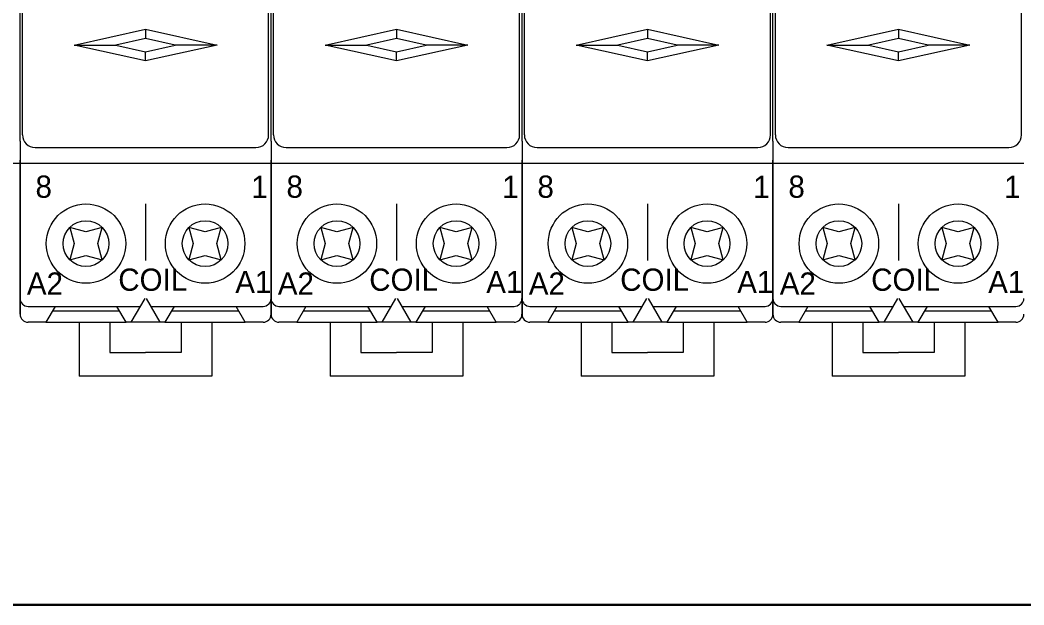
# Model space of a CAD drawing. Header units: millimetres. Extents: x -6000 to 26000, y -6000 to 26000.
# Drawn here: x 97.63 to 106.42, y -4982.43 to -4977.31 of the extents above; entities that cross this region are included whole.
import ezdxf

# ---------------------------------------------------------------- set-up
doc = ezdxf.new("R2010")
doc.units = ezdxf.units.MM
doc.header["$MEASUREMENT"] = 0
for name, color, linetype, lineweight in [('Чертеж и Рисунок_Ном._пера__1', 7, 'Continuous', 15), ('Чертеж и Рисунок_Ном._пера__21', 7, 'Continuous', 30), ('Чертеж и Рисунок_Ном._пера__7', 7, 'Continuous', 15)]:
    doc.layers.add(name, color=color, linetype=linetype, lineweight=lineweight)
doc.styles.add('СГЕНЕРИР_СТИЛЬ_2', font='')
doc.styles.get('СГЕНЕРИР_СТИЛЬ_2').set_extended_font_data('Arial')

msp = doc.modelspace()

# ---------------------------------------------------------------- linework, layer by layer
at = {"layer": 'Чертеж и Рисунок_Ном._пера__21', "color": 7, "linetype": 'Continuous', "lineweight": 30}
msp.add_line((85.1872, -4982.4325), (153.3598, -4982.4325), dxfattribs=at)
at = {"layer": 'Чертеж и Рисунок_Ном._пера__7', "color": 7, "linetype": 'Continuous', "lineweight": 15}
for p, q in [((97.631, -4978.371), (97.631, -4974.7264)), ((99.8288, -4978.371), (99.8288, -4974.7264)), ((102.0266, -4978.371), (102.0266, -4974.7264)), ((104.2243, -4978.371), (104.2243, -4974.7264)), ((97.6519, -4977.5224), (97.6519, -4976.966)), ((99.8079, -4977.5224), (99.8079, -4976.966)), ((99.8496, -4977.5224), (99.8496, -4976.966)), ((102.0057, -4977.5224), (102.0057, -4976.966)), ((102.0474, -4977.5224), (102.0474, -4976.966)), ((104.2035, -4977.5224), (104.2035, -4976.966)), ((104.2452, -4977.5224), (104.2452, -4976.966)), ((106.4013, -4977.5224), (106.4013, -4976.966)), ((97.631, -4978.371), (97.631, -4977.0495)), ((99.8288, -4978.371), (99.8288, -4977.0495)), ((102.0266, -4978.371), (102.0266, -4977.0495)), ((104.2243, -4978.371), (104.2243, -4977.0495)), ((98.1039, -4977.5294), (98.7299, -4977.3903)), ((98.7299, -4977.3903), (99.3558, -4977.5294)), ((98.7299, -4977.3903), (98.7299, -4977.4717)), ((100.3017, -4977.5294), (100.9277, -4977.3903)), ((100.9277, -4977.3903), (101.5536, -4977.5294)), ((100.9277, -4977.3903), (100.9277, -4977.4717)), ((102.4995, -4977.5294), (103.1255, -4977.3903)), ((103.1255, -4977.3903), (103.7514, -4977.5294)), ((103.1255, -4977.3903), (103.1255, -4977.4717)), ((104.6973, -4977.5294), (105.3232, -4977.3903)), ((105.3232, -4977.3903), (105.9492, -4977.5294)), ((105.3232, -4977.3903), (105.3232, -4977.4717)), ((97.6519, -4978.3153), (97.6519, -4977.5224)), ((98.7299, -4977.6685), (98.1039, -4977.5294)), ((98.1039, -4977.5294), (98.4702, -4977.5294)), ((98.7299, -4977.4717), (98.4702, -4977.5294)), ((98.4702, -4977.5294), (98.7299, -4977.5871)), ((98.9895, -4977.5294), (98.7299, -4977.4717)), ((99.3558, -4977.5294), (98.7299, -4977.6685)), ((98.7299, -4977.5871), (98.9895, -4977.5294)), ((99.3558, -4977.5294), (98.9895, -4977.5294)), ((99.8079, -4978.3153), (99.8079, -4977.5224)), ((99.8496, -4978.3153), (99.8496, -4977.5224)), ((100.9277, -4977.6685), (100.3017, -4977.5294)), ((100.3017, -4977.5294), (100.668, -4977.5294)), ((100.9277, -4977.4717), (100.668, -4977.5294)), ((100.668, -4977.5294), (100.9277, -4977.5871)), ((101.1873, -4977.5294), (100.9277, -4977.4717)), ((101.5536, -4977.5294), (100.9277, -4977.6685)), ((100.9277, -4977.5871), (101.1873, -4977.5294)), ((101.5536, -4977.5294), (101.1873, -4977.5294)), ((102.0057, -4978.3153), (102.0057, -4977.5224)), ((102.0474, -4978.3153), (102.0474, -4977.5224)), ((103.1255, -4977.6685), (102.4995, -4977.5294)), ((102.4995, -4977.5294), (102.8658, -4977.5294)), ((103.1255, -4977.4717), (102.8658, -4977.5294)), ((102.8658, -4977.5294), (103.1255, -4977.5871)), ((103.3851, -4977.5294), (103.1255, -4977.4717)), ((103.7514, -4977.5294), (103.1255, -4977.6685)), ((103.1255, -4977.5871), (103.3851, -4977.5294)), ((103.7514, -4977.5294), (103.3851, -4977.5294)), ((104.2035, -4978.3153), (104.2035, -4977.5224)), ((104.2452, -4978.3153), (104.2452, -4977.5224)), ((105.3232, -4977.6685), (104.6973, -4977.5294)), ((104.6973, -4977.5294), (105.0636, -4977.5294)), ((105.3232, -4977.4717), (105.0636, -4977.5294)), ((105.0636, -4977.5294), (105.3232, -4977.5871)), ((105.5829, -4977.5294), (105.3232, -4977.4717)), ((105.9492, -4977.5294), (105.3232, -4977.6685)), ((105.3232, -4977.5871), (105.5829, -4977.5294)), ((105.9492, -4977.5294), (105.5829, -4977.5294)), ((106.4013, -4978.3153), (106.4013, -4977.5224)), ((98.7299, -4977.6685), (98.7299, -4977.5871)), ((100.9277, -4977.6685), (100.9277, -4977.5871)), ((103.1255, -4977.6685), (103.1255, -4977.5871)), ((105.3232, -4977.6685), (105.3232, -4977.5871)), ((97.631, -4978.371), (97.631, -4979.8871)), ((97.631, -4978.371), (97.631, -4979.8871)), ((99.8288, -4978.371), (99.8288, -4979.8871)), ((99.8288, -4978.371), (99.8288, -4979.8871)), ((102.0266, -4978.371), (102.0266, -4979.8871)), ((102.0266, -4978.371), (102.0266, -4979.8871)), ((104.2243, -4978.371), (104.2243, -4979.8871)), ((104.2243, -4978.371), (104.2243, -4979.8871)), ((97.7631, -4978.4266), (99.6967, -4978.4266)), ((99.9609, -4978.4266), (101.8945, -4978.4266)), ((102.1587, -4978.4266), (104.0922, -4978.4266)), ((104.3565, -4978.4266), (106.29, -4978.4266)), ((97.631, -4978.5657), (95.4332, -4978.5657)), ((97.631, -4978.5657), (95.4332, -4978.5657)), ((97.631, -4978.62), (97.631, -4978.5379)), ((97.631, -4978.5379), (97.631, -4978.62)), ((99.8288, -4978.5657), (97.631, -4978.5657)), ((99.8288, -4978.5657), (97.631, -4978.5657)), ((99.8288, -4978.62), (99.8288, -4978.5379)), ((99.8288, -4978.5379), (99.8288, -4978.62)), ((102.0266, -4978.5657), (99.8288, -4978.5657)), ((102.0266, -4978.5657), (99.8288, -4978.5657)), ((102.0266, -4978.62), (102.0266, -4978.5379)), ((102.0266, -4978.5379), (102.0266, -4978.62)), ((104.2243, -4978.5657), (102.0266, -4978.5657)), ((104.2243, -4978.5657), (102.0266, -4978.5657)), ((104.2243, -4978.62), (104.2243, -4978.5379)), ((104.2243, -4978.5379), (104.2243, -4978.62)), ((106.4221, -4978.5657), (104.2243, -4978.5657)), ((106.4221, -4978.5657), (104.2243, -4978.5657)), ((97.631, -4979.748), (97.631, -4978.62)), ((97.631, -4978.62), (97.631, -4979.748)), ((99.8288, -4979.748), (99.8288, -4978.62)), ((99.8288, -4978.62), (99.8288, -4979.748)), ((102.0266, -4979.748), (102.0266, -4978.62)), ((102.0266, -4978.62), (102.0266, -4979.748)), ((104.2243, -4979.748), (104.2243, -4978.62)), ((104.2243, -4978.62), (104.2243, -4979.748)), ((98.7299, -4978.9188), (98.7299, -4979.4169)), ((100.9277, -4978.9188), (100.9277, -4979.4169)), ((103.1255, -4978.9188), (103.1255, -4979.4169)), ((105.3232, -4978.9188), (105.3232, -4979.4169)), ((98.0666, -4979.1265), (98.1046, -4979.2681)), ((98.2083, -4979.1645), (98.0666, -4979.1265)), ((98.3499, -4979.1265), (98.2083, -4979.1645)), ((98.312, -4979.2681), (98.3499, -4979.1265)), ((99.2515, -4979.1645), (99.1099, -4979.1265)), ((99.1099, -4979.1265), (99.1478, -4979.2681)), ((99.3932, -4979.1265), (99.2515, -4979.1645)), ((99.3552, -4979.2681), (99.3932, -4979.1265)), ((100.2644, -4979.1265), (100.3024, -4979.2681)), ((100.406, -4979.1645), (100.2644, -4979.1265)), ((100.5477, -4979.1265), (100.406, -4979.1645)), ((100.5097, -4979.2681), (100.5477, -4979.1265)), ((101.4493, -4979.1645), (101.3077, -4979.1265)), ((101.3077, -4979.1265), (101.3456, -4979.2681)), ((101.5909, -4979.1265), (101.4493, -4979.1645)), ((101.553, -4979.2681), (101.5909, -4979.1265)), ((102.4622, -4979.1265), (102.5001, -4979.2681)), ((102.6038, -4979.1645), (102.4622, -4979.1265)), ((102.7455, -4979.1265), (102.6038, -4979.1645)), ((102.7075, -4979.2681), (102.7455, -4979.1265)), ((103.6471, -4979.1645), (103.5054, -4979.1265)), ((103.5054, -4979.1265), (103.5434, -4979.2681)), ((103.7887, -4979.1265), (103.6471, -4979.1645)), ((103.7508, -4979.2681), (103.7887, -4979.1265)), ((104.66, -4979.1265), (104.6979, -4979.2681)), ((104.8016, -4979.1645), (104.66, -4979.1265)), ((104.9432, -4979.1265), (104.8016, -4979.1645)), ((104.9053, -4979.2681), (104.9432, -4979.1265)), ((105.8449, -4979.1645), (105.7032, -4979.1265)), ((105.7032, -4979.1265), (105.7412, -4979.2681)), ((105.9865, -4979.1265), (105.8449, -4979.1645)), ((105.9485, -4979.2681), (105.9865, -4979.1265)), ((98.1046, -4979.2681), (98.0666, -4979.4098)), ((98.3499, -4979.4098), (98.312, -4979.2681)), ((99.1478, -4979.2681), (99.1099, -4979.4098)), ((99.3932, -4979.4098), (99.3552, -4979.2681)), ((100.3024, -4979.2681), (100.2644, -4979.4098)), ((100.5477, -4979.4098), (100.5097, -4979.2681)), ((101.3456, -4979.2681), (101.3077, -4979.4098)), ((101.5909, -4979.4098), (101.553, -4979.2681)), ((102.5001, -4979.2681), (102.4622, -4979.4098)), ((102.7455, -4979.4098), (102.7075, -4979.2681)), ((103.5434, -4979.2681), (103.5054, -4979.4098)), ((103.7887, -4979.4098), (103.7508, -4979.2681)), ((104.6979, -4979.2681), (104.66, -4979.4098)), ((104.9432, -4979.4098), (104.9053, -4979.2681)), ((105.7412, -4979.2681), (105.7032, -4979.4098)), ((105.9865, -4979.4098), (105.9485, -4979.2681)), ((98.0666, -4979.4098), (98.2083, -4979.3718)), ((98.2083, -4979.3718), (98.3499, -4979.4098)), ((99.1099, -4979.4098), (99.2515, -4979.3718)), ((99.2515, -4979.3718), (99.3932, -4979.4098)), ((100.2644, -4979.4098), (100.406, -4979.3718)), ((100.406, -4979.3718), (100.5477, -4979.4098)), ((101.3077, -4979.4098), (101.4493, -4979.3718)), ((101.4493, -4979.3718), (101.5909, -4979.4098)), ((102.4622, -4979.4098), (102.6038, -4979.3718)), ((102.6038, -4979.3718), (102.7455, -4979.4098)), ((103.5054, -4979.4098), (103.6471, -4979.3718)), ((103.6471, -4979.3718), (103.7887, -4979.4098)), ((104.66, -4979.4098), (104.8016, -4979.3718)), ((104.8016, -4979.3718), (104.9432, -4979.4098)), ((105.7032, -4979.4098), (105.8449, -4979.3718)), ((105.8449, -4979.3718), (105.9865, -4979.4098)), ((97.631, -4979.8871), (97.631, -4979.748)), ((97.631, -4979.748), (97.631, -4979.8871)), ((97.7006, -4979.8176), (98.685, -4979.8176)), ((97.937, -4979.8176), (97.8567, -4979.9567)), ((98.5598, -4979.9567), (98.4795, -4979.8176)), ((98.6047, -4979.9567), (98.7252, -4979.748)), ((98.7346, -4979.748), (98.8551, -4979.9567)), ((98.7748, -4979.8176), (99.7592, -4979.8176)), ((98.9803, -4979.8176), (98.9, -4979.9567)), ((99.6031, -4979.9567), (99.5228, -4979.8176)), ((99.8288, -4979.8871), (99.8288, -4979.748)), ((99.8288, -4979.748), (99.8288, -4979.8871)), ((99.8983, -4979.8176), (100.8828, -4979.8176)), ((100.1348, -4979.8176), (100.0545, -4979.9567)), ((100.7576, -4979.9567), (100.6773, -4979.8176)), ((100.8025, -4979.9567), (100.9229, -4979.748)), ((100.9324, -4979.748), (101.0529, -4979.9567)), ((100.9726, -4979.8176), (101.957, -4979.8176)), ((101.1781, -4979.8176), (101.0977, -4979.9567)), ((101.8009, -4979.9567), (101.7205, -4979.8176)), ((102.0266, -4979.8871), (102.0266, -4979.748)), ((102.0266, -4979.748), (102.0266, -4979.8871)), ((102.0961, -4979.8176), (103.0806, -4979.8176)), ((102.3326, -4979.8176), (102.2523, -4979.9567)), ((102.9554, -4979.9567), (102.8751, -4979.8176)), ((103.0003, -4979.9567), (103.1207, -4979.748)), ((103.1302, -4979.748), (103.2506, -4979.9567)), ((103.1703, -4979.8176), (104.1548, -4979.8176)), ((103.3758, -4979.8176), (103.2955, -4979.9567)), ((103.9986, -4979.9567), (103.9183, -4979.8176)), ((104.2243, -4979.8871), (104.2243, -4979.748)), ((104.2243, -4979.748), (104.2243, -4979.8871)), ((104.2939, -4979.8176), (105.2784, -4979.8176)), ((104.5304, -4979.8176), (104.4501, -4979.9567)), ((105.1532, -4979.9567), (105.0729, -4979.8176)), ((105.198, -4979.9567), (105.3185, -4979.748)), ((105.328, -4979.748), (105.4484, -4979.9567)), ((105.3681, -4979.8176), (106.3526, -4979.8176)), ((105.5736, -4979.8176), (105.4933, -4979.9567)), ((106.1964, -4979.9567), (106.1161, -4979.8176)), ((98.5036, -4979.8593), (97.9129, -4979.8593)), ((99.5469, -4979.8593), (98.9562, -4979.8593)), ((100.7014, -4979.8593), (100.1107, -4979.8593)), ((101.7446, -4979.8593), (101.154, -4979.8593)), ((102.8992, -4979.8593), (102.3085, -4979.8593)), ((103.9424, -4979.8593), (103.3517, -4979.8593)), ((105.0969, -4979.8593), (104.5063, -4979.8593)), ((106.1402, -4979.8593), (105.5495, -4979.8593)), ((97.8567, -4979.9567), (97.7006, -4979.9567)), ((97.8567, -4979.9567), (98.5598, -4979.9567)), ((98.1498, -4979.9567), (98.1498, -4980.4291)), ((98.4169, -4979.9567), (98.4169, -4980.221)), ((98.6047, -4979.9567), (98.5598, -4979.9567)), ((98.8551, -4979.9567), (98.6047, -4979.9567)), ((98.9, -4979.9567), (98.8551, -4979.9567)), ((98.9, -4979.9567), (99.6031, -4979.9567)), ((99.0429, -4979.9567), (99.0429, -4980.221)), ((99.3099, -4979.9567), (99.3099, -4980.4291)), ((99.7592, -4979.9567), (99.6031, -4979.9567)), ((100.0545, -4979.9567), (99.8983, -4979.9567)), ((100.0545, -4979.9567), (100.7576, -4979.9567)), ((100.3476, -4979.9567), (100.3476, -4980.4291)), ((100.6147, -4979.9567), (100.6147, -4980.221)), ((100.8025, -4979.9567), (100.7576, -4979.9567)), ((101.0529, -4979.9567), (100.8025, -4979.9567)), ((101.0977, -4979.9567), (101.0529, -4979.9567)), ((101.0977, -4979.9567), (101.8009, -4979.9567)), ((101.2406, -4979.9567), (101.2406, -4980.221)), ((101.5077, -4979.9567), (101.5077, -4980.4291)), ((101.957, -4979.9567), (101.8009, -4979.9567)), ((102.2523, -4979.9567), (102.0961, -4979.9567)), ((102.2523, -4979.9567), (102.9554, -4979.9567)), ((102.5454, -4979.9567), (102.5454, -4980.4291)), ((102.8125, -4979.9567), (102.8125, -4980.221)), ((103.0003, -4979.9567), (102.9554, -4979.9567)), ((103.2506, -4979.9567), (103.0003, -4979.9567)), ((103.2955, -4979.9567), (103.2506, -4979.9567)), ((103.2955, -4979.9567), (103.9986, -4979.9567)), ((103.4384, -4979.9567), (103.4384, -4980.221)), ((103.7055, -4979.9567), (103.7055, -4980.4291)), ((104.1548, -4979.9567), (103.9986, -4979.9567)), ((104.4501, -4979.9567), (104.2939, -4979.9567)), ((104.4501, -4979.9567), (105.1532, -4979.9567)), ((104.7432, -4979.9567), (104.7432, -4980.4291)), ((105.0103, -4979.9567), (105.0103, -4980.221)), ((105.198, -4979.9567), (105.1532, -4979.9567)), ((105.4484, -4979.9567), (105.198, -4979.9567)), ((105.4933, -4979.9567), (105.4484, -4979.9567)), ((105.4933, -4979.9567), (106.1964, -4979.9567)), ((105.6362, -4979.9567), (105.6362, -4980.221)), ((105.9033, -4979.9567), (105.9033, -4980.4291)), ((106.3526, -4979.9567), (106.1964, -4979.9567)), ((98.4169, -4980.221), (98.7299, -4980.221)), ((99.0429, -4980.221), (98.7299, -4980.221)), ((100.6147, -4980.221), (100.9277, -4980.221)), ((101.2406, -4980.221), (100.9277, -4980.221)), ((102.8125, -4980.221), (103.1255, -4980.221)), ((103.4384, -4980.221), (103.1255, -4980.221)), ((105.0103, -4980.221), (105.3232, -4980.221)), ((105.6362, -4980.221), (105.3232, -4980.221)), ((99.3099, -4980.4291), (98.1498, -4980.4291)), ((101.5077, -4980.4291), (100.3476, -4980.4291)), ((103.7055, -4980.4291), (102.5454, -4980.4291)), ((105.9033, -4980.4291), (104.7432, -4980.4291))]:
    msp.add_line(p, q, dxfattribs=at)
for centre, radius in [((98.2083, -4979.2682), 0.3477), ((99.2515, -4979.2682), 0.3477), ((100.406, -4979.2682), 0.3477), ((101.4493, -4979.2682), 0.3477), ((102.6038, -4979.2682), 0.3477), ((103.6471, -4979.2682), 0.3477), ((104.8016, -4979.2682), 0.3477), ((105.8449, -4979.2682), 0.3477), ((98.2083, -4979.2682), 0.2003), ((99.2515, -4979.2682), 0.2003), ((100.406, -4979.2682), 0.2003), ((101.4493, -4979.2682), 0.2003), ((102.6038, -4979.2682), 0.2003), ((103.6471, -4979.2682), 0.2003), ((104.8016, -4979.2682), 0.2003), ((105.8449, -4979.2682), 0.2003)]:
    msp.add_circle(centre, radius, dxfattribs=at)
for centre, radius, start, end in [((97.7631, -4978.3153), 0.1113, 180, 270), ((99.6966, -4978.3153), 0.1113, 270, 0), ((99.9609, -4978.3153), 0.1113, 180, 270), ((101.8944, -4978.3153), 0.1113, 270, 0), ((102.1587, -4978.3153), 0.1113, 180, 270), ((104.0922, -4978.3153), 0.1113, 270, 0), ((104.3565, -4978.3153), 0.1113, 180, 270), ((106.29, -4978.3153), 0.1113, 270, 0), ((97.7006, -4979.748), 0.0695, 180, 270), ((99.7592, -4979.748), 0.0695, 270, 0), ((99.8983, -4979.748), 0.0695, 180, 270), ((101.957, -4979.748), 0.0695, 270, 0), ((102.0961, -4979.748), 0.0695, 180, 270), ((104.1548, -4979.748), 0.0695, 270, 0), ((104.2939, -4979.748), 0.0695, 180, 270), ((106.3526, -4979.748), 0.0695, 270, 0), ((97.7006, -4979.8871), 0.0695, 180, 270), ((99.7592, -4979.8871), 0.0695, 270, 0), ((99.8983, -4979.8871), 0.0695, 180, 270), ((101.957, -4979.8871), 0.0695, 270, 0), ((102.0961, -4979.8871), 0.0695, 180, 270), ((104.1548, -4979.8871), 0.0695, 270, 0), ((104.2939, -4979.8871), 0.0695, 180, 270), ((106.3526, -4979.8871), 0.0695, 270, 0)]:
    msp.add_arc(centre, radius, start, end, dxfattribs=at)

# ---------------------------------------------------------------- texts
at = {"layer": 'Чертеж и Рисунок_Ном._пера__1', "color": 7, "linetype": 'Continuous', "lineweight": 15, "char_height": 0.19474, "attachment_point": 7, "style": 'СГЕНЕРИР_СТИЛЬ_2'}
for s, insert in [('\\A1;{\\W0.950000x;\\pql;\\fArial|b0|i0|c204|p38;8}', (97.7662, -4978.8694)), ('\\A1;{\\W0.950000x;\\pql;\\fArial|b0|i0|c204|p38;1}', (99.6558, -4978.8679)), ('\\A1;{\\W0.950000x;\\pql;\\fArial|b0|i0|c204|p38;8}', (99.964, -4978.8694)), ('\\A1;{\\W0.950000x;\\pql;\\fArial|b0|i0|c204|p38;1}', (101.8536, -4978.8679)), ('\\A1;{\\W0.950000x;\\pql;\\fArial|b0|i0|c204|p38;8}', (102.1618, -4978.8694)), ('\\A1;{\\W0.950000x;\\pql;\\fArial|b0|i0|c204|p38;1}', (104.0514, -4978.8679)), ('\\A1;{\\W0.950000x;\\pql;\\fArial|b0|i0|c204|p38;8}', (104.3596, -4978.8694)), ('\\A1;{\\W0.950000x;\\pql;\\fArial|b0|i0|c204|p38;1}', (106.2492, -4978.8679)), ('\\A1;{\\W0.950000x;\\pql;\\fArial|b0|i0|c204|p38;A2}', (97.6906, -4979.7155)), ('\\A1;{\\W0.950000x;\\pql;\\fArial|b0|i0|c204|p38;COIL}', (98.4911, -4979.6841)), ('\\A1;{\\W0.950000x;\\pql;\\fArial|b0|i0|c204|p38;A1}', (99.5158, -4979.7016)), ('\\A1;{\\W0.950000x;\\pql;\\fArial|b0|i0|c204|p38;A2}', (99.8884, -4979.7155)), ('\\A1;{\\W0.950000x;\\pql;\\fArial|b0|i0|c204|p38;COIL}', (100.6889, -4979.6841)), ('\\A1;{\\W0.950000x;\\pql;\\fArial|b0|i0|c204|p38;A1}', (101.7136, -4979.7016)), ('\\A1;{\\W0.950000x;\\pql;\\fArial|b0|i0|c204|p38;A2}', (102.0862, -4979.7155)), ('\\A1;{\\W0.950000x;\\pql;\\fArial|b0|i0|c204|p38;COIL}', (102.8867, -4979.6841)), ('\\A1;{\\W0.950000x;\\pql;\\fArial|b0|i0|c204|p38;A1}', (103.9114, -4979.7016)), ('\\A1;{\\W0.950000x;\\pql;\\fArial|b0|i0|c204|p38;A2}', (104.2839, -4979.7155)), ('\\A1;{\\W0.950000x;\\pql;\\fArial|b0|i0|c204|p38;COIL}', (105.0845, -4979.6841)), ('\\A1;{\\W0.950000x;\\pql;\\fArial|b0|i0|c204|p38;A1}', (106.1091, -4979.7016))]:
    msp.add_mtext(s, dxfattribs=dict(at, insert=insert))

doc.saveas('drawing.dxf')
